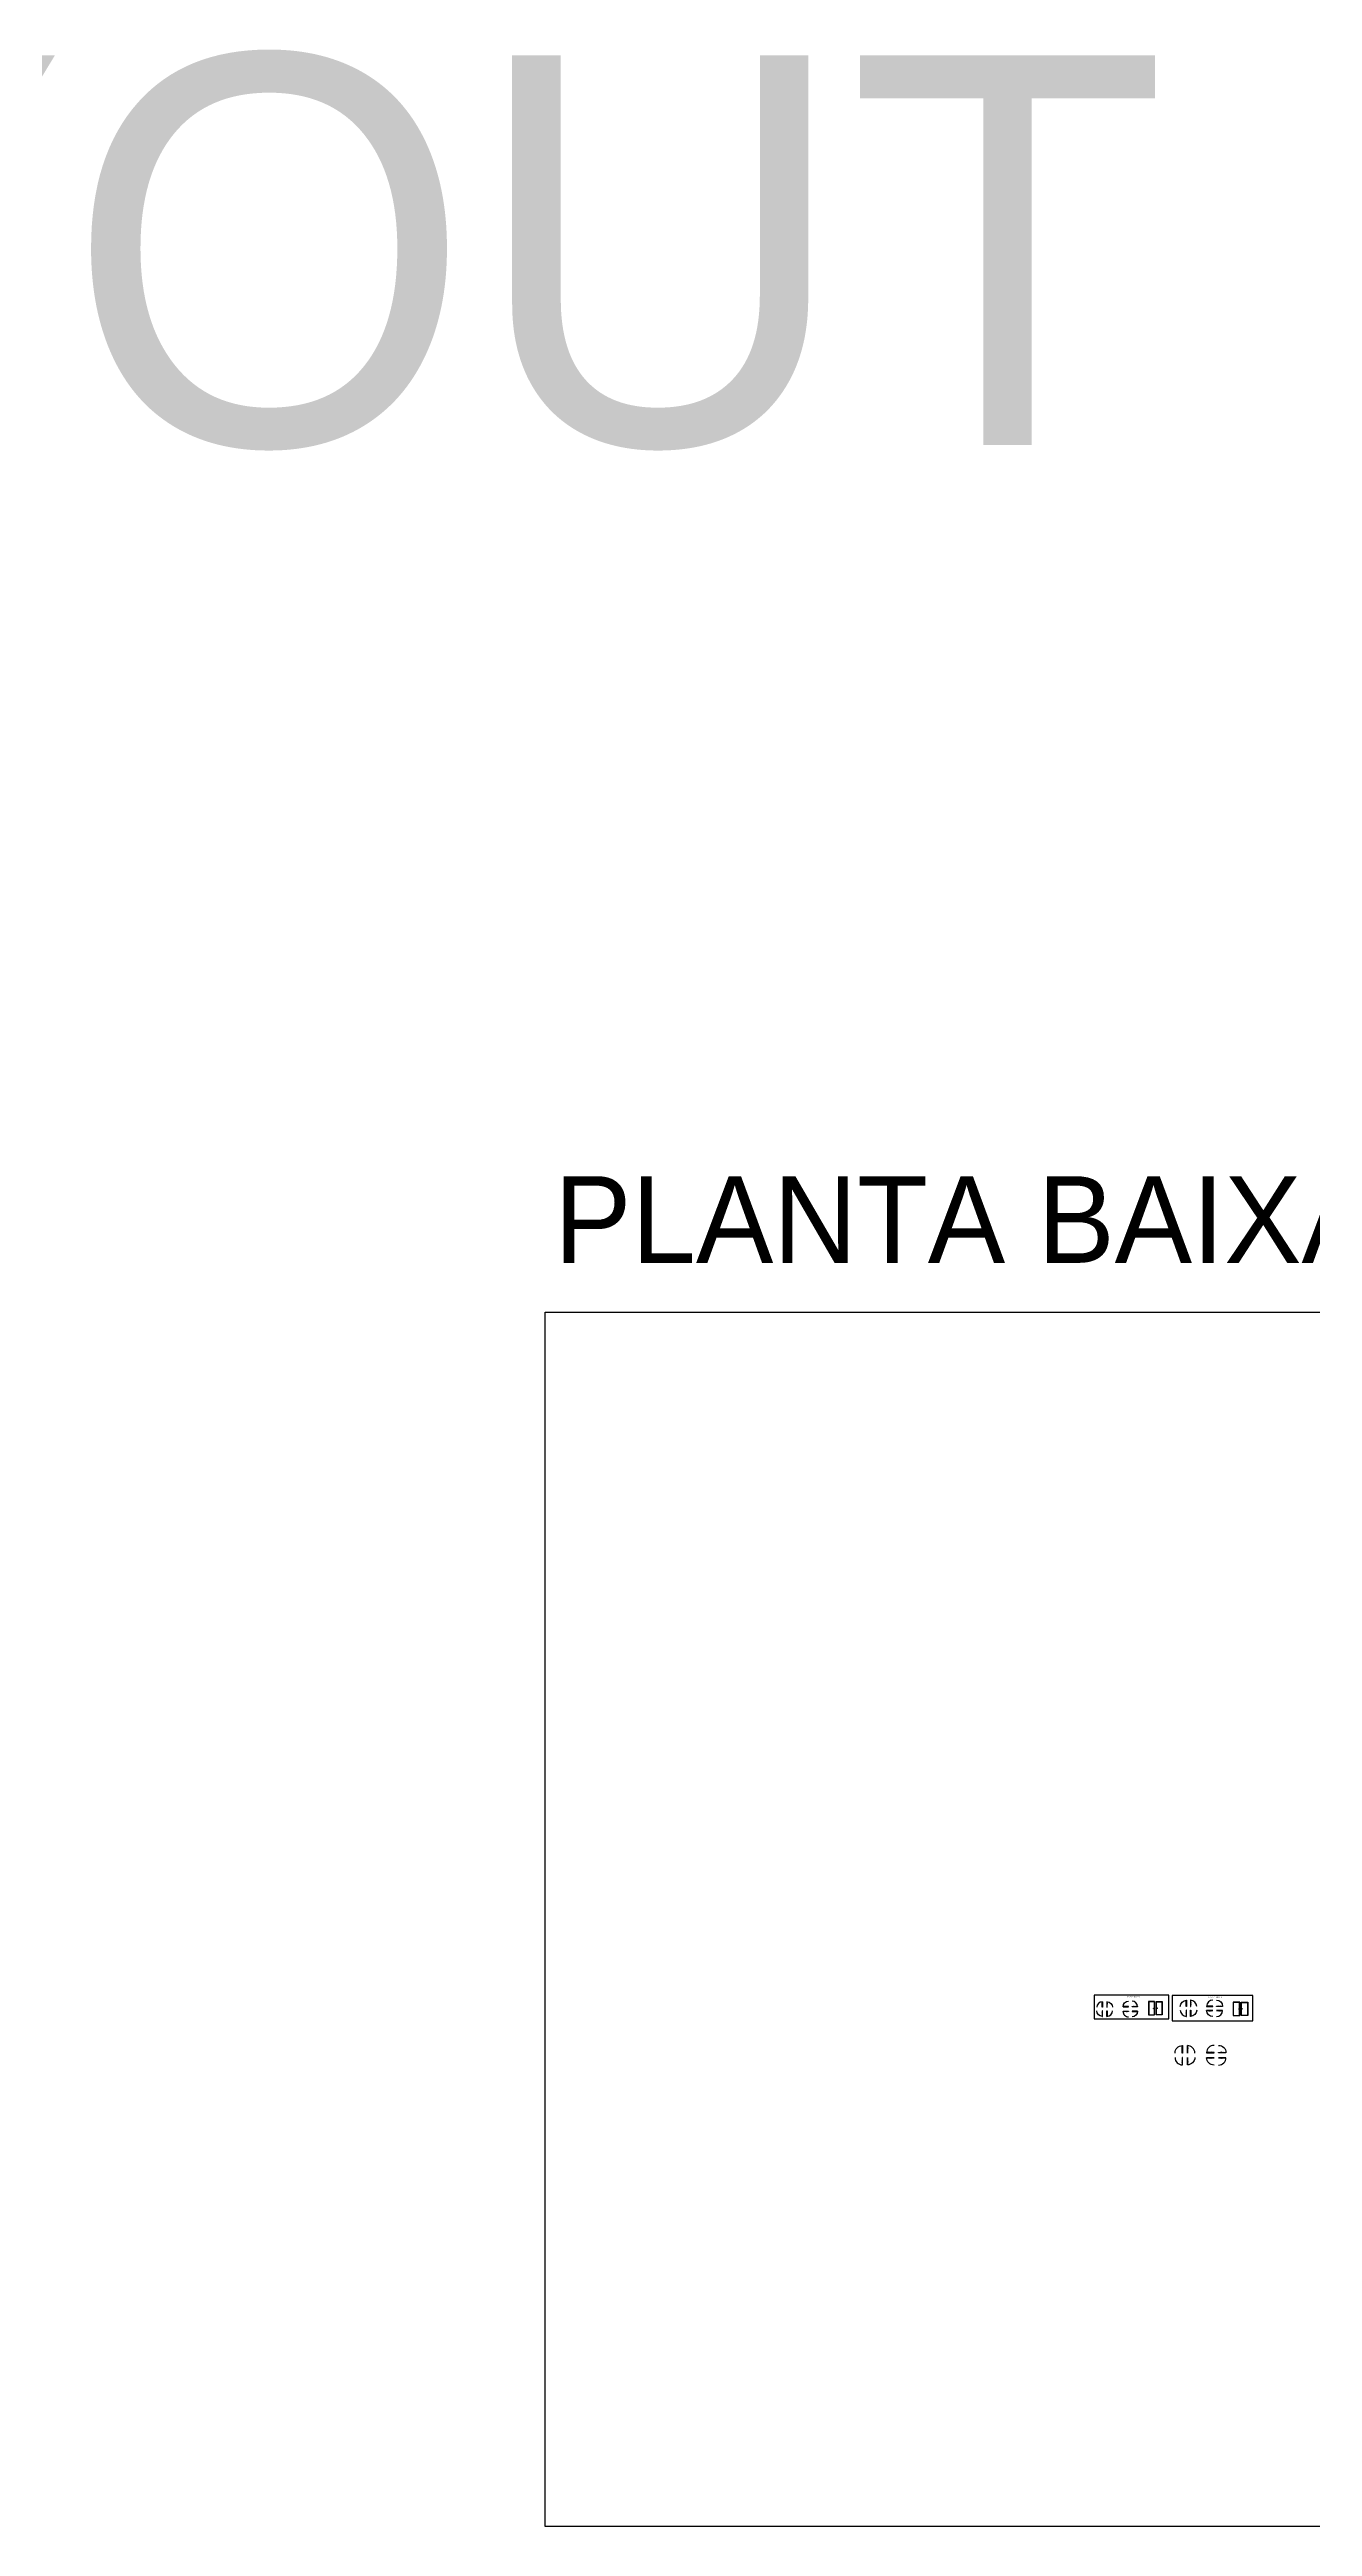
# Model space of a CAD drawing. Header units: centimetres. Extents: x 30244 to 591333, y -111940 to 104227.
# Drawn here: x 544116 to 564509, y 64208 to 104227 of the extents above; entities that cross this region are included whole.
import ezdxf
from ezdxf.enums import TextEntityAlignment as Align

# ---------------------------------------------------------------- set-up
doc = ezdxf.new("R2010")
doc.units = ezdxf.units.CM
doc.header["$LTSCALE"] = 4
for name, color, linetype in [('01-CONT', 1, 'Continuous'), ('02-CONT', 2, 'Continuous'), ('03-CONT', 3, 'Continuous'), ('NOVO', 170, 'Continuous')]:
    doc.layers.add(name, color=color, linetype=linetype)
doc.layers.add('C-TEXTO-03', color=2, linetype='Continuous', lineweight=20)
doc.styles.add('2mm 1-50', font='arial.ttf', dxfattribs={"height": 0.1})
doc.styles.add('ARIAL', font='arial.ttf', dxfattribs={"height": 0.1})
doc.styles.add('Símbolos', font='ERASLGHT.TTF')

# ---------------------------------------------------------------- blocks, each defined once
blk = doc.blocks.new('90d')
blk.add_lwpolyline([(-5, -84), (-5, 6), (-2, 6), (-2, -84)], close=True)
at = {"color": 1}
blk.add_arc((-2, -84), 90, 90, 180, dxfattribs=at)
blk = doc.blocks.new('1_00e')
blk.add_lwpolyline([(-28, -52), (-25, -52), (-25, 48), (-28, 48)], close=True)
at = {"color": 1}
blk.add_arc((-28, -52), 100, 0, 90, dxfattribs=at)
blk = doc.blocks.new('100')
at = {"layer": '01-CONT'}
for p, q in [((979.01, 1868.97), (979.01, 1866.83)), ((980.09, 1868.97), (979.01, 1868.97)), ((980.09, 1866.83), (980.09, 1868.97)), ((979.01, 1866.83), (979.05, 1866.83)), ((979.05, 1866.84), (979.05, 1866.83)), ((979.89, 1867.87), (979.89, 1867.89)), ((979.89, 1867.89), (980.01, 1867.89)), ((979.89, 1867.87), (980.01, 1867.87)), ((979.89, 1867.87), (980.01, 1867.87)), ((980.01, 1867.87), (980.01, 1867.89)), ((980.05, 1866.84), (980.05, 1866.83)), ((980.05, 1866.83), (980.09, 1866.83))]:
    blk.add_line(p, q, dxfattribs=at)
blk.add_circle((980, 1867.8), 0.02, dxfattribs=at)
blk.add_arc((980, 1867.88), 0.02, 210, 150, dxfattribs=at)
at = {"layer": '02-CONT'}
for p, q in [((980.05, 1868.93), (979.05, 1868.93)), ((979.05, 1868.93), (979.05, 1866.84)), ((980.05, 1866.84), (980.05, 1868.93)), ((979.05, 1866.84), (980.05, 1866.84))]:
    blk.add_line(p, q, dxfattribs=at)
blk = doc.blocks.new('90')
at = {"layer": '01-CONT'}
for p, q in [((979.11, 1871.47), (979.11, 1869.33)), ((980.09, 1871.47), (979.11, 1871.47)), ((979.11, 1869.33), (979.15, 1869.33)), ((979.15, 1869.34), (979.15, 1869.33)), ((979.89, 1870.37), (979.89, 1870.39)), ((979.89, 1870.39), (980.01, 1870.39)), ((979.89, 1870.37), (980.01, 1870.37)), ((979.89, 1870.37), (980.01, 1870.37)), ((980.01, 1870.37), (980.01, 1870.39)), ((980.05, 1869.34), (980.05, 1869.33)), ((980.05, 1869.33), (980.09, 1869.33)), ((980.09, 1869.33), (980.09, 1871.47))]:
    blk.add_line(p, q, dxfattribs=at)
blk.add_circle((980, 1870.3), 0.02, dxfattribs=at)
blk.add_arc((980, 1870.38), 0.02, 210, 150, dxfattribs=at)
at = {"layer": '02-CONT'}
for p, q in [((980.05, 1871.43), (979.15, 1871.43)), ((979.15, 1871.43), (979.15, 1869.34)), ((979.15, 1869.34), (980.05, 1869.34)), ((980.05, 1869.34), (980.05, 1871.43))]:
    blk.add_line(p, q, dxfattribs=at)

msp = doc.modelspace()

# ---------------------------------------------------------------- linework, layer by layer
for points in [[(560982.529, 72408.038), (562189.358, 72408.038), (562189.358, 72790.561), (560982.529, 72790.561)], [(562245.506, 72378.758), (563547.612, 72378.758), (563547.612, 72787.282), (562245.506, 72787.282)]]:
    msp.add_lwpolyline(points, close=True)
at = {"layer": 'NOVO'}
msp.add_lwpolyline([(552117.849, 83827.333), (591333.224, 83827.333), (591333.224, 64208.305), (552117.849, 64208.305)], close=True, dxfattribs=at)

# ---------------------------------------------------------------- block references
at = {"layer": '02-CONT'}
for name, p in [('90d', (561119.472, 72679.892)), ('1_00e', (562568.434, 72661.105))]:
    msp.add_blockref(name, p, dxfattribs=at)
at = {"layer": '02-CONT', "xscale": -1}
for name, p, rotation in [('90d', (561119.472, 72456.068), 180), ('90d', (561456.521, 72602.832), 90), ('90d', (561680.345, 72533.528), 270), ('1_00e', (562568.434, 72497.288), 180), ('1_00e', (562847.414, 72517.737), 90), ('1_00e', (563011.231, 72639.766), 270)]:
    msp.add_blockref(name, p, dxfattribs=dict(at, rotation=rotation))
for name, p in [('90d', (561188.776, 72679.892)), ('1_00e', (562446.405, 72661.105))]:
    msp.add_blockref(name, p, dxfattribs=at)
at = {"layer": '02-CONT'}
for name, p, rotation in [('90d', (561188.776, 72456.068), 180), ('90d', (561456.521, 72533.528), 89.99999999999999), ('90d', (561680.345, 72602.832), 270), ('1_00e', (562446.405, 72497.288), 180), ('1_00e', (562847.414, 72639.766), 89.99999999999999), ('1_00e', (563011.231, 72517.737), 270)]:
    msp.add_blockref(name, p, dxfattribs=dict(at, rotation=rotation))
at = {"layer": '02-CONT', "yscale": 1.2, "zscale": 1.2}
for p, xscale in [((562376.966, 71920.117), -1.2), ((562523.4, 71920.117), 1.2)]:
    msp.add_blockref('1_00e', p, dxfattribs=dict(at, xscale=xscale))
for p, xscale, rotation in [((562376.966, 71723.537), 1.2, 180), ((562523.4, 71723.537), -1.2, 180), ((562858.176, 71894.51), 1.2, 89.99999999999999), ((562858.176, 71748.076), -1.2, 90), ((563054.756, 71894.51), -1.2, 270), ((563054.756, 71748.076), 1.2, 270)]:
    msp.add_blockref('1_00e', p, dxfattribs=dict(at, xscale=xscale, rotation=rotation))
at = {"layer": '03-CONT', "yscale": 100, "zscale": 100}
for name, p, xscale in [('90', (463952.351, -114458.319), 100), ('90', (659994.588, -114458.319), -100), ('100', (465325.46, -114217.541), 100), ('100', (661367.698, -114217.541), -100)]:
    msp.add_blockref(name, p, dxfattribs=dict(at, xscale=xscale))

# ---------------------------------------------------------------- texts
at = {"char_height": 20, "attachment_point": 1, "style": 'ARIAL'}
for s, insert in [('PORTA 90X210', (561519.193, 72775.629)), ('PORTA 100X210', (562833.229, 72769.719))]:
    msp.add_mtext_dynamic_manual_height_columns(s, width=28218.71369, gutter_width=1250, heights=[0], dxfattribs=dict(at, insert=insert))
at = {"layer": '02-CONT', "style": '2mm 1-50'}
for s, height, p in [('90x210', 10, (561104.468, 72640.929)), ('90x210', 10, (561104.468, 72495.031)), ('90x210', 10, (561203.781, 72640.929)), ('90x210', 10, (561203.781, 72495.031)), ('100x210', 10, (562461.811, 72658.852)), ('100x210', 10, (562461.811, 72499.541)), ('100x210', 10, (562553.028, 72658.852)), ('100x210', 10, (562553.028, 72499.541)), ('120x210', 12, (562395.452, 71917.359)), ('120x210', 12, (562395.452, 71726.24)), ('120x210', 12, (562504.758, 71917.359)), ('120x210', 12, (562504.758, 71726.24))]:
    msp.add_text(s, height=height, rotation=90, dxfattribs=at).set_placement(p, align=Align.MIDDLE_CENTER)
for s, height, p in [('90x210', 10, (561495.483, 72617.836)), ('90x210', 10, (561495.483, 72518.523)), ('90x210', 10, (561641.382, 72617.836)), ('90x210', 10, (561641.382, 72518.523)), ('100x210', 10, (562849.667, 72624.36)), ('100x210', 10, (562849.667, 72533.143)), ('100x210', 10, (563008.978, 72624.36)), ('100x210', 10, (563008.978, 72533.143)), ('120x210', 12, (562860.879, 71878.172)), ('120x210', 12, (562860.879, 71766.562)), ('120x210', 12, (563051.998, 71878.172)), ('120x210', 12, (563051.998, 71766.562))]:
    msp.add_text(s, height=height, dxfattribs=at).set_placement(p, align=Align.MIDDLE_CENTER)
at = {"layer": 'C-TEXTO-03', "attachment_point": 1, "style": 'Símbolos'}
for s, insert, char_height, width in [('LAYOUT', (528474.341, 104133.624), 6295.9993, 36952.497), ('PLANTA BAIXA 1° PAV.', (552264.614, 86024.028), 1400, 24161.92517)]:
    msp.add_mtext(s, dxfattribs=dict(at, insert=insert, char_height=char_height, width=width))

doc.saveas('drawing.dxf')
